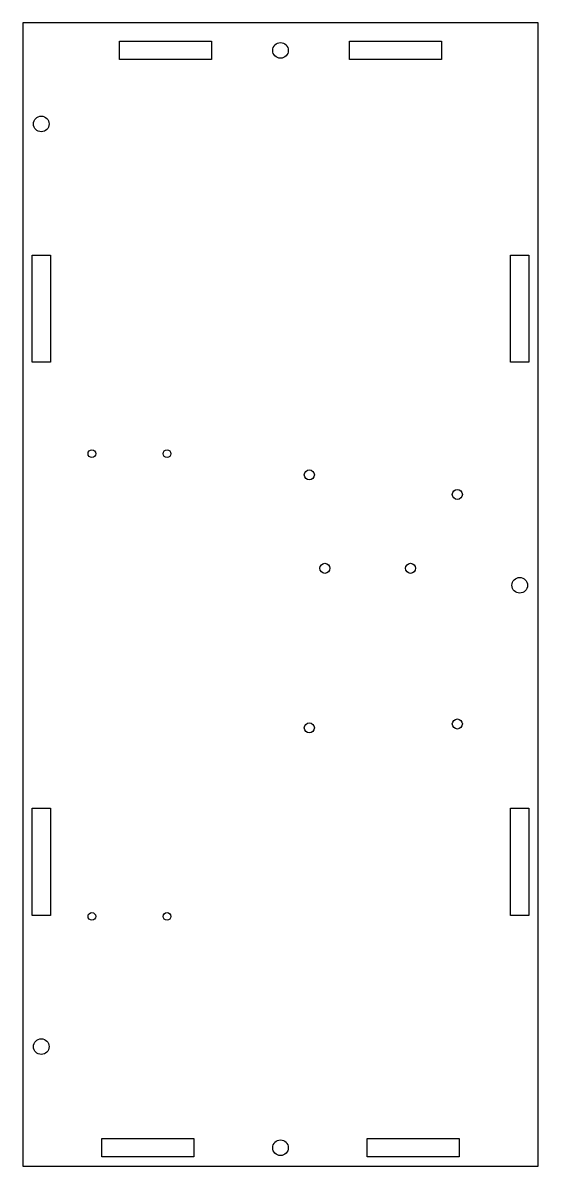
# Model space of a CAD drawing. Header units: millimetres. Extents: x -277 to -109, y 82 to 455.
import ezdxf

# ---------------------------------------------------------------- set-up
doc = ezdxf.new("R2010")
doc.units = ezdxf.units.MM
doc.layers.get('0').update_dxf_attribs({"linetype": 'CONTINUOUS'})

msp = doc.modelspace()

# ---------------------------------------------------------------- linework, layer by layer
for points in [[(-109.45, 81.95), (-109.45, 455.05), (-277.45, 455.05), (-277.45, 81.95)], [(-245.95, 443.05), (-245.95, 449.05), (-215.95, 449.05), (-215.95, 443.05)], [(-170.95, 443.05), (-170.95, 449.05), (-140.95, 449.05), (-140.95, 443.05)], [(-268.45, 344.27), (-274.45, 344.27), (-274.45, 379.27), (-268.45, 379.27)], [(-112.45, 344.27), (-118.45, 344.27), (-118.45, 379.27), (-112.45, 379.27)], [(-274.45, 198.73), (-268.45, 198.73), (-268.45, 163.73), (-274.45, 163.73)], [(-112.45, 163.73), (-118.45, 163.73), (-118.45, 198.73), (-112.45, 198.73)], [(-221.73, 84.95), (-251.73, 84.95), (-251.73, 90.95), (-221.73, 90.95)], [(-135.18, 84.95), (-165.18, 84.95), (-165.18, 90.95), (-135.18, 90.95)]]:
    msp.add_lwpolyline(points, close=True)
for centre, radius in [((-193.45, 446.05), 2.55), ((-271.45, 422.05), 2.55), ((-254.95, 314.45), 1.26), ((-230.45, 314.45), 1.26), ((-184.05, 307.52), 1.64), ((-135.79, 301.17), 1.64), ((-178.97, 277.04), 1.64), ((-151.03, 277.04), 1.64), ((-115.45, 271.5), 2.55), ((-135.79, 226.24), 1.64), ((-184.05, 224.97), 1.64), ((-254.95, 163.45), 1.26), ((-230.45, 163.45), 1.26), ((-271.45, 120.95), 2.55), ((-193.45, 87.95), 2.55)]:
    msp.add_circle(centre, radius)

doc.saveas('drawing.dxf')
